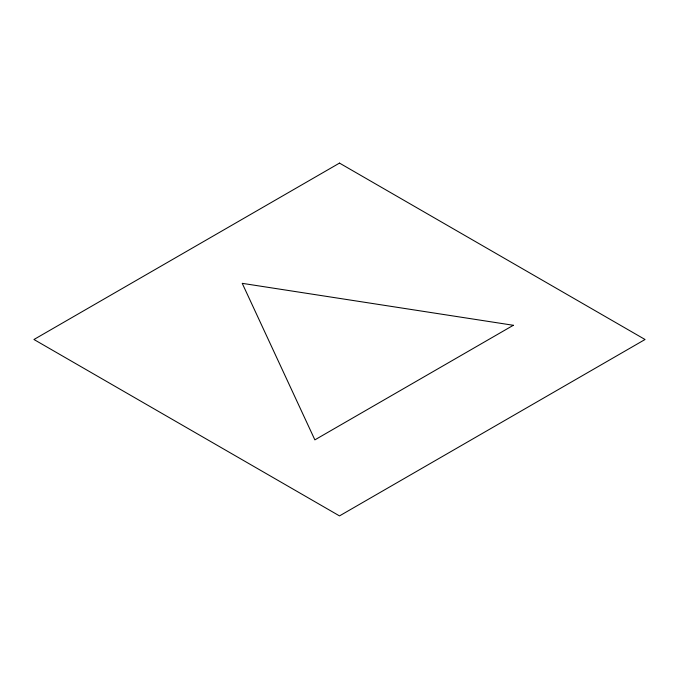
<?xml version="1.0" encoding="UTF-8"?>
<svg xmlns="http://www.w3.org/2000/svg" width="679" height="679" viewBox="0 0 679 679"><rect width="100%" height="100%" fill="white"/><g stroke="black" fill="none" stroke-linecap="round" stroke-linejoin="round"><path stroke-width="1.02" d="M339.5 163.096L33.95 339.5L339.5 515.904L645.05 339.5L339.5 163.096M513.332 325.283L314.869 439.865L242.233 283.338L513.332 325.283"/></g></svg>
